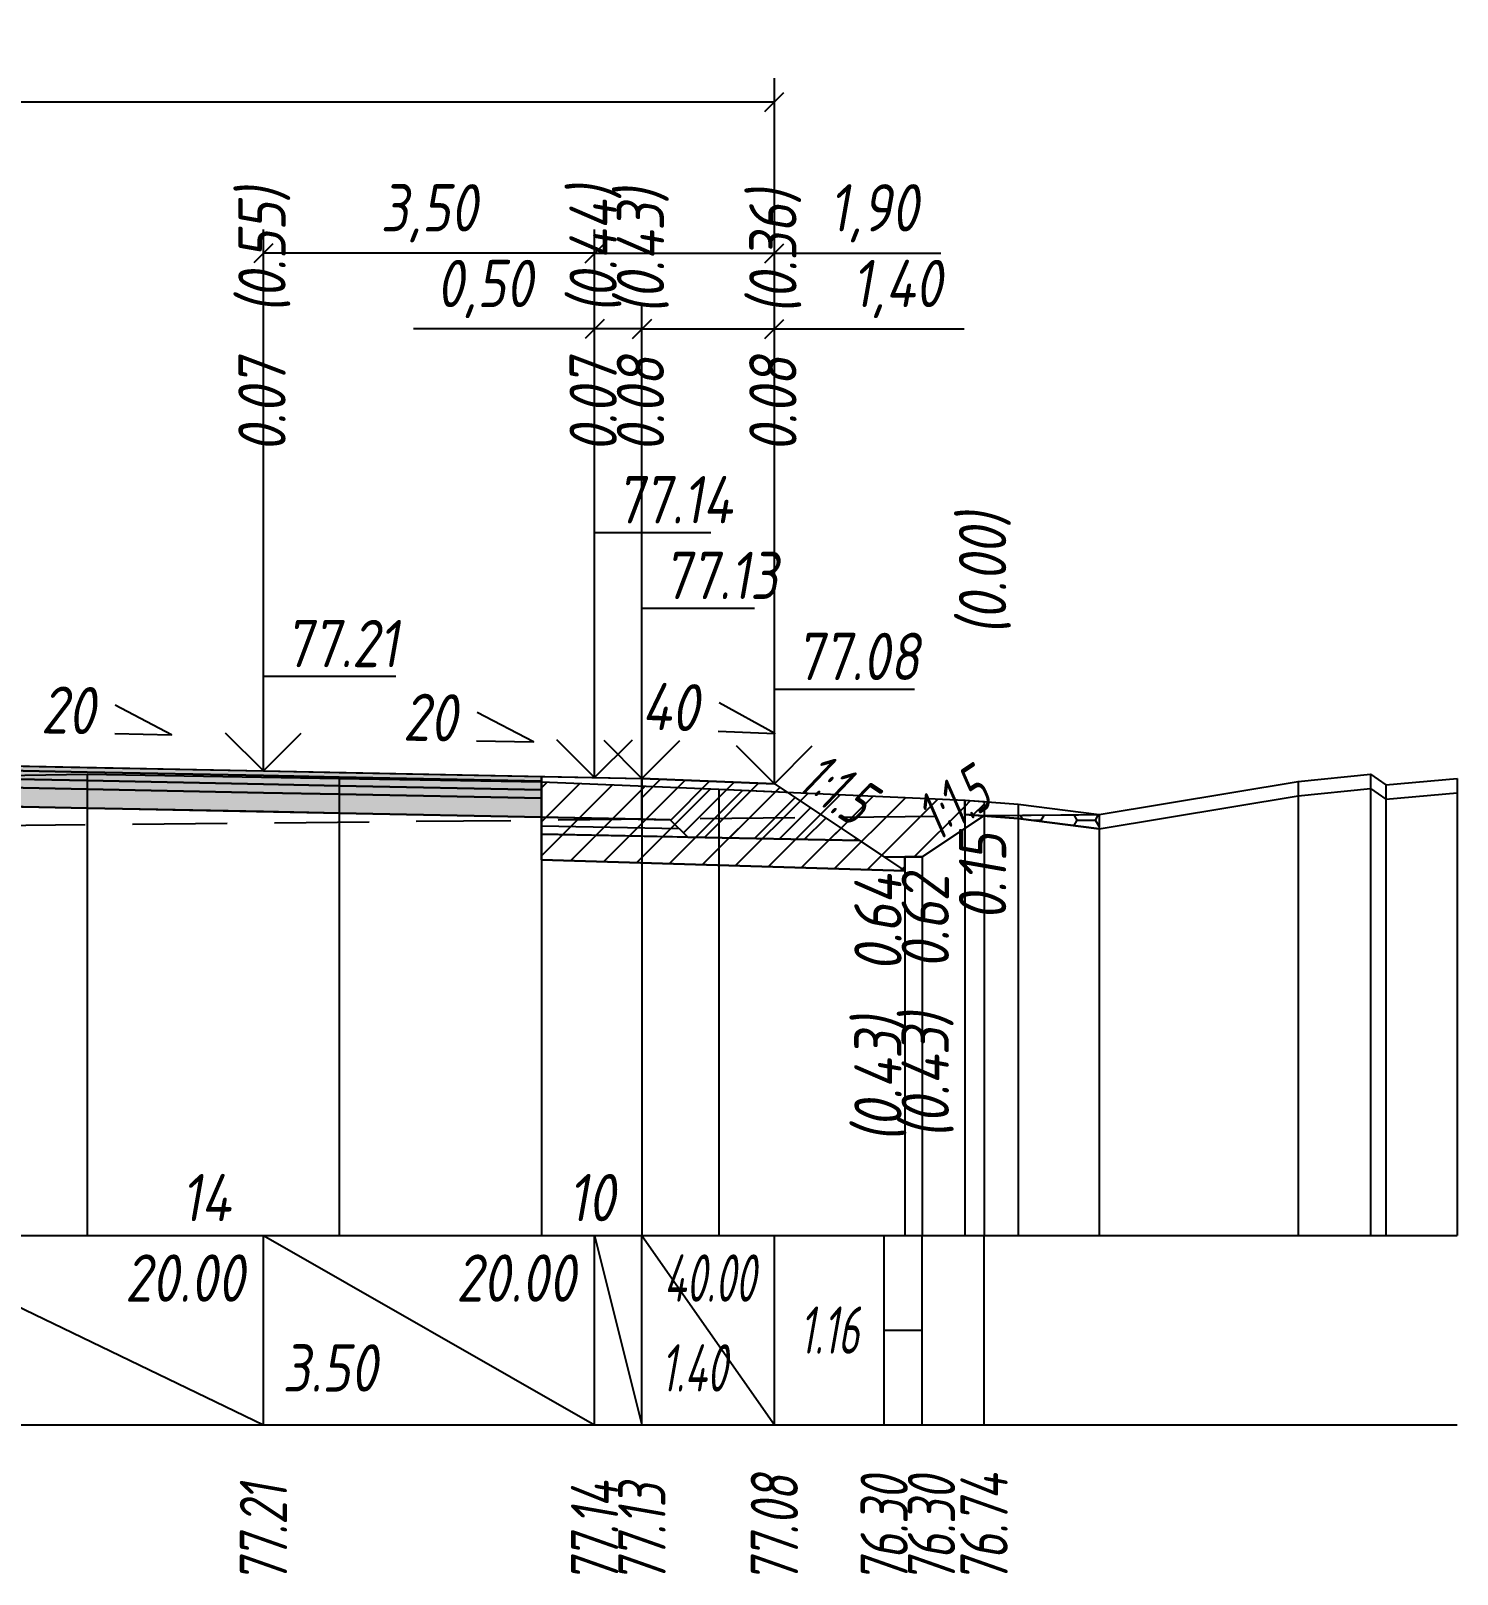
# Model space of a CAD drawing. Extents: x -717 to 1451, y -133302 to 233.
# Drawn here: x 166.2 to 241.5, y -18090.9 to -18009.3 of the extents above; entities that cross this region are included whole.
import ezdxf
from ezdxf.enums import TextEntityAlignment as Align

# ---------------------------------------------------------------- set-up
doc = ezdxf.new("R2010")
doc.units = 0
doc.linetypes.add('штриховая', pattern=[0.75, 0.5, -0.25])
for name, color, linetype in [('Интерполированный поперечник', 2, 'Continuous'), ('Код_514', 1, 'Continuous'), ('Контур_0', 7, 'Continuous'), ('Контур_2521', 7, 'Continuous'), ('Контур_2564', 7, 'Continuous'), ('Контур_2660', 7, 'Continuous'), ('Контур_2665', 7, 'Continuous'), ('Контур_400', 7, 'Continuous'), ('Контур_508', 7, 'Continuous'), ('Контур_512', 7, 'Continuous'), ('Контур_513', 7, 'Continuous'), ('Контур_818', 7, 'Continuous'), ('Красный поперечник', 1, 'Continuous'), ('Объём_2501', 7, 'Continuous'), ('Объём_2564', 7, 'Continuous'), ('Объём_2650', 7, 'Continuous'), ('Объём_2660', 7, 'Continuous'), ('Объём_2661', 7, 'Continuous'), ('Объём_2662', 7, 'Continuous'), ('Объём_2663', 7, 'Continuous'), ('Объём_2664', 7, 'Continuous'), ('Объём_2665', 7, 'Continuous'), ('Объём_2666', 7, 'Continuous'), ('Объём_2667', 7, 'Continuous'), ('Объём_2668', 7, 'Continuous'), ('Объём_2669', 7, 'Continuous'), ('Объём_2675', 7, 'Continuous'), ('Объём_2753', 7, 'Continuous'), ('Откосы', 7, 'Continuous'), ('Отметки покрытия', 7, 'Continuous'), ('Рабочие отметки', 7, 'Continuous'), ('Рабочие отметки доп.', 7, 'Continuous'), ('Слои выравнивания', 7, 'Continuous'), ('Таблица', 7, 'Continuous'), ('Уклоны проезжей части', 7, 'Continuous'), ('Черный поперечник', 3, 'Continuous')]:
    doc.layers.add(name, color=color, linetype=linetype)
for name, color, linetype, true_color in [('Контур_2540', 2, 'Continuous', 0xffff00), ('Контур_2560', 2, 'Continuous', 0xffff00), ('Контур_2561', 7, 'Continuous', 0xff8040), ('Контур_2562', 3, 'Continuous', 0x00ff00), ('Контур_2563', 7, 'Continuous', 0xff8000), ('Контур_2570', 7, 'Continuous', 0x80ff00), ('Контур_2725', 7, 'Continuous', 0x323232), ('Контур_2736', 4, 'Continuous', 0x00ffff), ('Контур_2737', 4, 'Continuous', 0x00ffff), ('Контур_2738', 4, 'Continuous', 0x00ffff), ('Контур_2739', 4, 'Continuous', 0x00ffff), ('Контур_2741', 4, 'Continuous', 0x00ffff), ('Контур_2742', 4, 'Continuous', 0x00ffff), ('Контур_2743', 4, 'Continuous', 0x00ffff), ('Контур_2744', 7, 'Continuous', 0xa4ffff), ('Контур_2745', 7, 'Continuous', 0xa4ffff), ('Контур_2747', 4, 'Continuous', 0x00ffff), ('Контур_2748', 4, 'Continuous', 0x00ffff), ('Контур_2749', 4, 'Continuous', 0x00ffff), ('Контур_2750', 4, 'Continuous', 0x00ffff), ('Контур_2751', 4, 'Continuous', 0x00ffff), ('Контур_2752', 4, 'Continuous', 0x00ffff), ('Контур_2760', 7, 'Continuous', 0x323232), ('Контур_2761', 7, 'Continuous', 0x323232), ('Контур_2762', 7, 'Continuous', 0x323232), ('Контур_2763', 7, 'Continuous', 0x323232), ('Контур_402', 7, 'Continuous', 0xff6464), ('Контур_703', 4, 'Continuous', 0x00ffff), ('Контур_705', 4, 'Continuous', 0x00ffff), ('Контур_707', 4, 'Continuous', 0x00ffff), ('Контур_720', 131, 'Continuous', 0xaaffff), ('Объём_2500', 7, 'Continuous', 0xc0c0c0), ('Объём_2520', 7, 'Continuous', 0x80ffff), ('Объём_2540', 2, 'Continuous', 0xffff00), ('Объём_2560', 2, 'Continuous', 0xffff00), ('Объём_2561', 7, 'Continuous', 0xff8040), ('Объём_2562', 3, 'Continuous', 0x00ff00), ('Объём_2563', 7, 'Continuous', 0xff8000), ('Объём_2570', 7, 'Continuous', 0x80ff00), ('Объём_2600', 7, 'Continuous', 0x808000), ('Объём_2746', 2, 'Continuous', 0xffff00)]:
    doc.layers.add(name, color=color, linetype=linetype, true_color=true_color)
doc.styles.get("Standard").update_dxf_attribs({"font": 'txt', "height": 2.5})
doc.styles.add('М', font='romand.shx', dxfattribs={"width": 0.8, "oblique": 10, "height": 2.5})
doc.dimstyles.new('ISO-25', dxfattribs={"dimtxt": 2.5, "dimasz": 2.5, "dimexe": 1.25, "dimexo": 0.625, "dimtad": 1, "dimtxsty": 'Standard', "dimcen": 2.5, "dimadec": 0, "dimazin": 0, "dimtfac": 1, "dimtmove": 0, "dimatfit": 3, "dimfxl": 1, "dimarcsym": 0})

# ---------------------------------------------------------------- blocks, each defined once
blk = doc.blocks.new('_Oblique')
at = {"color": 0, "linetype": 'ByBlock', "lineweight": -2}
blk.add_line((-0.5, -0.5), (0.5, 0.5), dxfattribs=at)
blk = doc.blocks.new('*D425')
at = {"color": 0, "lineweight": -2, "transparency": 16777216}
for p, q in [((198.45, -18048.289), (198.45, -18023.849)), ((205.45, -18048.569), (205.45, -18023.849)), ((198.45, -18025.099), (205.45, -18025.099)), ((205.45, -18025.099), (215.481, -18025.099))]:
    blk.add_line(p, q, dxfattribs=at)
at = {"layer": 'Defpoints', "color": 0, "transparency": 16777216}
for p in [(205.45, -18025.099), (198.45, -18048.914), (205.45, -18049.194)]:
    blk.add_point(p, dxfattribs=at)
at = {"color": 0, "lineweight": -2, "transparency": 16777216, "rotation": 180}
blk.add_blockref('_Oblique', (198.45, -18025.099), dxfattribs=at)
at = {"color": 0, "lineweight": -2, "transparency": 16777216}
blk.add_blockref('_Oblique', (205.45, -18025.099), dxfattribs=at)
at = {"color": 0, "transparency": 16777216, "insert": (211.94, -18022.986), "char_height": 2.5, "width": 8.75, "attachment_point": 5, "style": 'М'}
blk.add_mtext('1,40', dxfattribs=at)
blk = doc.blocks.new('*D427')
at = {"color": 0, "lineweight": -2, "transparency": 16777216}
for p, q in [((195.95, -18048.239), (195.95, -18023.849)), ((198.45, -18048.289), (198.45, -18023.849)), ((195.95, -18025.099), (186.384, -18025.099)), ((198.45, -18025.099), (195.95, -18025.099))]:
    blk.add_line(p, q, dxfattribs=at)
at = {"layer": 'Defpoints', "color": 0, "transparency": 16777216}
for p in [(198.45, -18025.099), (195.95, -18048.864), (198.45, -18048.914)]:
    blk.add_point(p, dxfattribs=at)
at = {"color": 0, "lineweight": -2, "transparency": 16777216, "rotation": 180}
blk.add_blockref('_Oblique', (195.95, -18025.099), dxfattribs=at)
at = {"color": 0, "lineweight": -2, "transparency": 16777216}
blk.add_blockref('_Oblique', (198.45, -18025.099), dxfattribs=at)
at = {"color": 0, "transparency": 16777216, "insert": (190.146, -18022.986), "char_height": 2.5, "width": 9.16667, "attachment_point": 5, "style": 'М'}
blk.add_mtext('0,50', dxfattribs=at)
blk = doc.blocks.new('*D429')
at = {"color": 0, "lineweight": -2, "transparency": 16777216}
for p, q in [((178.45, -18047.889), (178.45, -18019.849)), ((195.95, -18048.239), (195.95, -18019.849)), ((195.95, -18021.099), (178.45, -18021.099))]:
    blk.add_line(p, q, dxfattribs=at)
at = {"layer": 'Defpoints', "color": 0, "transparency": 16777216}
for p in [(178.45, -18021.099), (178.45, -18048.514), (195.95, -18048.864)]:
    blk.add_point(p, dxfattribs=at)
at = {"color": 0, "lineweight": -2, "transparency": 16777216, "rotation": 180}
blk.add_blockref('_Oblique', (178.45, -18021.099), dxfattribs=at)
at = {"color": 0, "lineweight": -2, "transparency": 16777216}
blk.add_blockref('_Oblique', (195.95, -18021.099), dxfattribs=at)
at = {"color": 0, "transparency": 16777216, "insert": (187.2, -18018.986), "char_height": 2.5, "width": 9.58333, "attachment_point": 5, "style": 'М'}
blk.add_mtext('3,50', dxfattribs=at)
blk = doc.blocks.new('*D430')
at = {"color": 0, "lineweight": -2, "transparency": 16777216}
for p, q in [((195.95, -18048.239), (195.95, -18019.849)), ((205.45, -18048.569), (205.45, -18019.849)), ((195.95, -18021.099), (205.45, -18021.099)), ((205.45, -18021.099), (214.246, -18021.099))]:
    blk.add_line(p, q, dxfattribs=at)
at = {"layer": 'Defpoints', "color": 0, "transparency": 16777216}
for p in [(195.95, -18021.099), (195.95, -18048.864), (205.45, -18049.194)]:
    blk.add_point(p, dxfattribs=at)
at = {"color": 0, "lineweight": -2, "transparency": 16777216, "rotation": 180}
blk.add_blockref('_Oblique', (195.95, -18021.099), dxfattribs=at)
at = {"color": 0, "lineweight": -2, "transparency": 16777216}
blk.add_blockref('_Oblique', (205.45, -18021.099), dxfattribs=at)
at = {"color": 0, "transparency": 16777216, "insert": (210.706, -18018.986), "char_height": 2.5, "width": 8.75, "attachment_point": 5, "style": 'М'}
blk.add_mtext('1,90', dxfattribs=at)
blk = doc.blocks.new('*D432')
at = {"color": 0, "lineweight": -2, "transparency": 16777216}
for p, q in [((109.95, -18048.569), (109.95, -18011.849)), ((205.45, -18048.569), (205.45, -18011.849)), ((109.95, -18013.099), (205.45, -18013.099))]:
    blk.add_line(p, q, dxfattribs=at)
at = {"layer": 'Defpoints', "color": 0, "transparency": 16777216}
for p in [(205.45, -18013.099), (109.95, -18049.194), (205.45, -18049.194)]:
    blk.add_point(p, dxfattribs=at)
at = {"color": 0, "lineweight": -2, "transparency": 16777216, "rotation": 180}
blk.add_blockref('_Oblique', (109.95, -18013.099), dxfattribs=at)
at = {"color": 0, "lineweight": -2, "transparency": 16777216}
blk.add_blockref('_Oblique', (205.45, -18013.099), dxfattribs=at)
at = {"color": 0, "transparency": 16777216, "insert": (157.7, -18010.986), "char_height": 2.5, "width": 10.41667, "attachment_point": 5, "style": 'М'}
blk.add_mtext('19,10', dxfattribs=at)

msp = doc.modelspace()

# ---------------------------------------------------------------- hatches: boundary and pattern name
at = {"layer": 'Объём_2563'}
h = msp.add_hatch(dxfattribs=at)
h.set_pattern_fill('ANSI31', color=256, scale=0.3)
h.paths.add_polyline_path([(200.869, -18051.95), (199.95, -18051.032), (198.45, -18051.002), (198.45, -18048.852), (205.45, -18049.132), (209.95, -18052.132)])
at = {"layer": 'Объём_2570'}
h = msp.add_hatch(dxfattribs=at)
h.set_pattern_fill('ANSI31', color=256, scale=0.2)
h.paths.add_polyline_path([(215.517, -18049.997), (216.528, -18050.074), (216.528, -18050.824), (215.517, -18050.747)])
at = {"layer": 'Объём_2600'}
h = msp.add_hatch(dxfattribs=at)
h.set_pattern_fill('ANSI31', color=6, scale=0.4)
h.paths.add_polyline_path([(213.252, -18053), (212.342, -18053), (212.342, -18053.726), (193.142, -18053.15), (193.142, -18049.031), (202.507, -18049.421), (215.517, -18049.997), (215.517, -18050.747), (216.518, -18050.823)])
h = msp.add_hatch(dxfattribs=at)
h.set_pattern_fill('HONEY', color=5, scale=0.3)
h.paths.add_polyline_path([(216.528, -18050.816), (222.604, -18050.756), (222.604, -18051.506), (218.326, -18050.961), (216.518, -18050.823)])
at = {"layer": 'Слои выравнивания'}
for color, points in [(2, [(157.7, -18048.037), (158.154, -18048.046), (159.826, -18048.08), (169.141, -18048.266), (178.45, -18048.452), (182.451, -18048.532), (193.142, -18048.746), (193.142, -18048.996), (182.451, -18048.782), (178.45, -18048.702), (169.141, -18048.516), (159.826, -18048.33), (158.154, -18048.296), (157.7, -18048.287)]), (3, [(157.7, -18048.287), (158.154, -18048.296), (159.826, -18048.33), (169.141, -18048.516), (178.45, -18048.702), (182.451, -18048.782), (193.142, -18048.996), (193.142, -18049.446), (182.451, -18049.232), (178.45, -18049.152), (169.141, -18048.966), (159.826, -18048.78), (158.154, -18048.746), (157.7, -18048.737)]), (4, [(157.7, -18048.737), (158.154, -18048.746), (159.826, -18048.78), (169.141, -18048.966), (178.45, -18049.152), (182.451, -18049.232), (193.142, -18049.446), (193.142, -18049.896), (182.451, -18049.682), (178.45, -18049.602), (169.141, -18049.416), (159.826, -18049.23), (158.154, -18049.196), (157.7, -18049.187)]), (5, [(157.7, -18049.187), (158.154, -18049.196), (159.826, -18049.23), (169.141, -18049.416), (178.45, -18049.602), (182.451, -18049.682), (193.142, -18049.896), (193.142, -18050.896), (182.451, -18050.682), (178.45, -18050.602), (169.141, -18050.416), (159.826, -18050.23), (158.154, -18050.196), (157.7, -18050.187)])]:
    msp.add_hatch(color=color, dxfattribs=at).paths.add_polyline_path(points)

# ---------------------------------------------------------------- linework, layer by layer
at = {"layer": 'Интерполированный поперечник', "linetype": 'штриховая', "ltscale": 10, "flags": 128}
msp.add_lwpolyline([(111.533, -18051.855), (222.604, -18050.756)], dxfattribs=at)
at = {"layer": 'Код_514'}
for p, q in [((157.7, -18073), (178.45, -18083)), ((178.45, -18083), (178.45, -18073)), ((178.45, -18073), (195.95, -18083)), ((195.95, -18083), (195.95, -18073)), ((195.95, -18073), (198.45, -18083)), ((198.45, -18083), (198.45, -18073)), ((198.45, -18073), (205.45, -18083)), ((205.45, -18083), (205.45, -18073)), ((211.252, -18083), (211.252, -18073)), ((213.252, -18083), (213.252, -18073)), ((216.528, -18083), (216.528, -18073)), ((211.252, -18078), (213.252, -18078))]:
    msp.add_line(p, q, dxfattribs=at)
at = {"layer": 'Контур_0', "flags": 128}
for points in [[(193.142, -18048.746), (198.45, -18048.852), (198.45, -18051.002), (193.142, -18050.896), (193.142, -18048.746), (193.142, -18048.746)], [(205.45, -18049.132), (208.102, -18050.899), (208.102, -18050.899), (208.102, -18050.899), (208.102, -18050.899), (208.102, -18050.899), (208.102, -18050.899), (208.102, -18050.899), (208.102, -18050.899), (208.102, -18050.899), (208.102, -18050.899), (208.102, -18050.899), (208.102, -18050.899), (208.102, -18050.899), (208.102, -18050.899), (211.252, -18053)], [(205.45, -18049.132), (208.102, -18050.899), (208.102, -18050.899), (208.102, -18050.899), (208.102, -18050.899), (208.102, -18050.899), (208.102, -18050.899), (208.102, -18050.899), (208.102, -18050.899), (208.102, -18050.899), (208.102, -18050.899), (208.102, -18050.899), (208.102, -18050.899), (208.102, -18050.899), (208.102, -18050.899), (211.252, -18053), (213.252, -18053), (216.528, -18050.816), (216.528, -18050.816), (216.528, -18050.816), (216.528, -18050.816), (216.528, -18050.816), (216.528, -18050.816), (216.528, -18050.816), (216.528, -18050.816), (216.528, -18050.816), (216.528, -18050.816), (216.528, -18050.816), (216.528, -18050.816), (216.528, -18050.816)], [(198.45, -18051.902), (193.142, -18051.796), (193.142, -18050.896), (199.95, -18051.032), (200.869, -18051.95), (198.45, -18051.902), (198.45, -18051.902)], [(198.45, -18051.002), (199.95, -18051.032), (200.869, -18051.95), (209.95, -18052.132)]]:
    msp.add_lwpolyline(points, dxfattribs=at)
at = {"layer": 'Контур_2521', "color": 250, "flags": 128}
msp.add_lwpolyline([(193.142, -18051.346), (200.41, -18051.491)], dxfattribs=at)
at = {"layer": 'Контур_2540', "flags": 128}
msp.add_lwpolyline([(195.95, -18051.852), (209.95, -18052.132), (212.342, -18053.726), (193.142, -18053.15), (193.142, -18051.796), (195.95, -18051.852), (195.95, -18051.852)], dxfattribs=at)
at = {"layer": 'Контур_2560', "flags": 128}
msp.add_lwpolyline([(198.45, -18048.852), (205.45, -18049.132), (205.45, -18049.132), (205.45, -18049.132)], dxfattribs=at)
at = {"layer": 'Контур_2561', "flags": 128}
msp.add_lwpolyline([(198.45, -18048.852), (198.45, -18048.852), (205.45, -18049.132), (205.45, -18049.132), (198.45, -18048.852)], dxfattribs=at)
at = {"layer": 'Контур_2562', "flags": 128}
msp.add_lwpolyline([(205.45, -18049.132), (205.45, -18049.132), (205.45, -18049.132), (205.45, -18049.132), (205.45, -18049.132)], dxfattribs=at)
at = {"layer": 'Контур_2563', "flags": 128}
msp.add_lwpolyline([(200.869, -18051.95), (199.95, -18051.032), (198.45, -18051.002), (198.45, -18048.852), (205.45, -18049.132), (209.95, -18052.132), (200.869, -18051.95), (200.869, -18051.95)], dxfattribs=at)
at = {"layer": 'Контур_2564', "flags": 128}
msp.add_lwpolyline([(198.45, -18048.852), (205.45, -18049.132)], dxfattribs=at)
at = {"layer": 'Контур_2570', "flags": 128}
msp.add_lwpolyline([(158.154, -18048.808), (169.141, -18048.621), (182.451, -18048.847), (193.142, -18049.031), (202.507, -18049.421), (215.517, -18049.997), (215.517, -18050.747), (218.326, -18050.961), (222.604, -18051.506), (222.604, -18051.506), (233.125, -18049.762), (236.958, -18049.382), (237.763, -18049.937), (241.528, -18049.604)], dxfattribs=at)
at = {"layer": 'Контур_2660', "flags": 128}
msp.add_lwpolyline([(193.142, -18053.15), (212.342, -18053.726)], dxfattribs=at)
at = {"layer": 'Контур_2665', "flags": 128}
msp.add_lwpolyline([(205.45, -18049.132), (205.45, -18049.132)], dxfattribs=at)
at = {"layer": 'Контур_2725', "flags": 128}
msp.add_lwpolyline([(144.749, -18050.446), (157.7, -18050.187), (158.154, -18050.196), (159.826, -18050.23), (169.141, -18050.416), (178.45, -18050.602), (182.451, -18050.682), (193.142, -18050.896)], dxfattribs=at)
at = {"layer": 'Контур_2736', "flags": 128}
for points in [[(205.45, -18049.132), (208.102, -18050.899)], [(208.102, -18050.899), (211.252, -18053)]]:
    msp.add_lwpolyline(points, dxfattribs=at)
at = {"layer": 'Контур_2737', "flags": 128}
msp.add_lwpolyline([(208.102, -18050.899), (208.102, -18050.899)], dxfattribs=at)
at = {"layer": 'Контур_2738', "flags": 128}
msp.add_lwpolyline([(208.102, -18050.899), (208.102, -18050.899)], dxfattribs=at)
at = {"layer": 'Контур_2739', "flags": 128}
msp.add_lwpolyline([(208.102, -18050.899), (208.102, -18050.899)], dxfattribs=at)
at = {"layer": 'Контур_2741', "flags": 128}
msp.add_lwpolyline([(216.528, -18050.816), (216.528, -18050.816)], dxfattribs=at)
at = {"layer": 'Контур_2742', "flags": 128}
msp.add_lwpolyline([(216.528, -18050.816), (216.528, -18050.816)], dxfattribs=at)
at = {"layer": 'Контур_2743', "flags": 128}
msp.add_lwpolyline([(216.528, -18050.816), (216.528, -18050.816)], dxfattribs=at)
at = {"layer": 'Контур_2744', "flags": 128}
msp.add_lwpolyline([(216.528, -18050.816), (216.528, -18050.816)], dxfattribs=at)
msp.add_lwpolyline([(216.528, -18050.816), (216.528, -18050.816)], dxfattribs=at)
msp.add_lwpolyline([(216.528, -18050.816), (216.528, -18050.816)], dxfattribs=at)
msp.add_lwpolyline([(216.528, -18050.816), (216.528, -18050.816)], dxfattribs=at)
msp.add_lwpolyline([(216.528, -18050.816), (216.528, -18050.816)], dxfattribs=at)
msp.add_lwpolyline([(216.528, -18050.816), (216.528, -18050.816)], dxfattribs=at)
at = {"layer": 'Контур_2745', "flags": 128}
msp.add_lwpolyline([(208.102, -18050.899), (208.102, -18050.899)], dxfattribs=at)
msp.add_lwpolyline([(208.102, -18050.899), (208.102, -18050.899)], dxfattribs=at)
msp.add_lwpolyline([(208.102, -18050.899), (208.102, -18050.899)], dxfattribs=at)
msp.add_lwpolyline([(208.102, -18050.899), (208.102, -18050.899)], dxfattribs=at)
msp.add_lwpolyline([(208.102, -18050.899), (208.102, -18050.899)], dxfattribs=at)
msp.add_lwpolyline([(208.102, -18050.899), (208.102, -18050.899)], dxfattribs=at)
at = {"layer": 'Контур_2747', "flags": 128}
msp.add_lwpolyline([(208.102, -18050.899), (208.102, -18050.899)], dxfattribs=at)
at = {"layer": 'Контур_2748', "flags": 128}
msp.add_lwpolyline([(208.102, -18050.899), (208.102, -18050.899)], dxfattribs=at)
at = {"layer": 'Контур_2749', "flags": 128}
msp.add_lwpolyline([(208.102, -18050.899), (208.102, -18050.899)], dxfattribs=at)
at = {"layer": 'Контур_2750', "flags": 128}
msp.add_lwpolyline([(216.528, -18050.816), (216.528, -18050.816)], dxfattribs=at)
at = {"layer": 'Контур_2751', "flags": 128}
msp.add_lwpolyline([(216.528, -18050.816), (216.528, -18050.816)], dxfattribs=at)
at = {"layer": 'Контур_2752', "flags": 128}
msp.add_lwpolyline([(216.528, -18050.816), (216.528, -18050.816)], dxfattribs=at)
at = {"layer": 'Контур_2760', "flags": 128}
msp.add_lwpolyline([(144.749, -18048.296), (157.7, -18048.037), (158.154, -18048.046), (159.826, -18048.08), (169.141, -18048.266), (178.45, -18048.452), (182.451, -18048.532), (193.142, -18048.746)], dxfattribs=at)
at = {"layer": 'Контур_2761', "flags": 128}
msp.add_lwpolyline([(144.749, -18048.546), (157.7, -18048.287), (158.154, -18048.296), (159.826, -18048.33), (169.141, -18048.516), (178.45, -18048.702), (182.451, -18048.782), (193.142, -18048.996)], dxfattribs=at)
at = {"layer": 'Контур_2762', "flags": 128}
msp.add_lwpolyline([(144.749, -18048.996), (157.7, -18048.737), (158.154, -18048.746), (159.826, -18048.78), (169.141, -18048.966), (178.45, -18049.152), (182.451, -18049.232), (193.142, -18049.446)], dxfattribs=at)
at = {"layer": 'Контур_2763', "flags": 128}
msp.add_lwpolyline([(144.749, -18049.446), (157.7, -18049.187), (158.154, -18049.196), (159.826, -18049.23), (169.141, -18049.416), (178.45, -18049.602), (182.451, -18049.682), (193.142, -18049.896)], dxfattribs=at)
at = {"layer": 'Контур_400', "flags": 128}
msp.add_lwpolyline([(157.7, -18048.037), (178.45, -18048.452), (195.95, -18048.802), (195.95, -18048.802), (195.95, -18048.802), (195.95, -18048.802), (195.95, -18048.802), (195.95, -18048.802), (198.45, -18048.852)], dxfattribs=at)
at = {"layer": 'Контур_402', "flags": 128}
msp.add_lwpolyline([(105, -18053.668), (144.749, -18052.476), (144.749, -18050.446), (157.7, -18050.187), (193.142, -18050.896), (193.142, -18053.15), (212.342, -18053.726)], dxfattribs=at)
at = {"layer": 'Контур_508', "flags": 128}
msp.add_lwpolyline([(105, -18053.668), (144.749, -18052.476), (144.749, -18050.446), (157.7, -18050.187), (193.142, -18050.896), (193.142, -18053.15), (212.342, -18053.726), (212.342, -18053), (213.252, -18053), (216.528, -18050.816)], dxfattribs=at)
at = {"layer": 'Контур_512', "flags": 128}
msp.add_lwpolyline([(193.142, -18053.15), (212.342, -18053.726), (212.342, -18053), (213.252, -18053), (216.528, -18050.816)], dxfattribs=at)
at = {"layer": 'Контур_513', "flags": 128}
msp.add_lwpolyline([(105, -18053.668), (144.749, -18052.476), (144.749, -18050.446), (157.7, -18050.187), (193.142, -18050.896), (193.142, -18053.15), (212.342, -18053.726), (212.342, -18053), (213.252, -18053), (216.528, -18050.816)], dxfattribs=at)
at = {"layer": 'Контур_703', "flags": 128}
msp.add_lwpolyline([(205.45, -18049.132), (208.102, -18050.899)], dxfattribs=at)
at = {"layer": 'Контур_705', "flags": 128}
msp.add_lwpolyline([(208.102, -18050.899), (208.102, -18050.899)], dxfattribs=at)
at = {"layer": 'Контур_707', "flags": 128}
msp.add_lwpolyline([(213.252, -18053), (216.528, -18050.816)], dxfattribs=at)
at = {"layer": 'Контур_720', "flags": 128}
msp.add_lwpolyline([(211.252, -18053), (213.252, -18053)], dxfattribs=at)
at = {"layer": 'Контур_818', "flags": 128}
msp.add_lwpolyline([(105, -18053.182), (111.533, -18052.605), (111.533, -18052.605), (115.286, -18051.864), (120.949, -18050.886), (120.949, -18050.136), (132.389, -18049.577), (144.749, -18049.059), (157.7, -18048.816), (158.154, -18048.808), (169.141, -18048.621), (182.451, -18048.847), (193.142, -18049.031), (202.507, -18049.421), (215.517, -18049.997), (215.517, -18050.747), (216.528, -18050.824)], dxfattribs=at)
at = {"layer": 'Красный поперечник'}
for p, q in [((157.7, -18048.037), (178.45, -18048.452)), ((178.45, -18048.452), (195.95, -18048.802)), ((195.95, -18048.802), (198.45, -18048.852)), ((198.45, -18048.852), (205.45, -18049.132)), ((205.45, -18049.132), (211.252, -18053)), ((213.252, -18053), (216.528, -18050.816)), ((216.528, -18050.816), (216.528, -18073)), ((193.142, -18053.15), (193.142, -18073)), ((211.252, -18053), (213.252, -18053)), ((212.342, -18053), (212.342, -18073)), ((213.252, -18053), (213.252, -18073)), ((212.342, -18053.726), (212.342, -18073))]:
    msp.add_line(p, q, dxfattribs=at)
at = {"layer": 'Объём_2500', "flags": 128}
msp.add_lwpolyline([(193.142, -18048.746), (198.45, -18048.852), (198.45, -18051.002), (193.142, -18050.896), (193.142, -18048.746), (193.142, -18048.746)], dxfattribs=at)
at = {"layer": 'Объём_2501', "flags": 128}
msp.add_lwpolyline([(157.7, -18048.037), (178.45, -18048.452), (195.95, -18048.802), (195.95, -18048.802), (195.95, -18048.802), (195.95, -18048.802), (195.95, -18048.802), (195.95, -18048.802), (198.45, -18048.852)], dxfattribs=at)
at = {"layer": 'Объём_2520', "color": 250, "flags": 128}
msp.add_lwpolyline([(198.45, -18051.902), (193.142, -18051.796), (193.142, -18050.896), (199.95, -18051.032), (200.869, -18051.95), (198.45, -18051.902), (198.45, -18051.902)], dxfattribs=at)
at = {"layer": 'Объём_2540', "flags": 128}
msp.add_lwpolyline([(195.95, -18051.852), (209.95, -18052.132), (212.342, -18053.726), (193.142, -18053.15), (193.142, -18051.796), (195.95, -18051.852), (195.95, -18051.852)], dxfattribs=at)
at = {"layer": 'Объём_2560', "flags": 128}
msp.add_lwpolyline([(198.45, -18048.852), (205.45, -18049.132), (205.45, -18049.132), (205.45, -18049.132)], dxfattribs=at)
at = {"layer": 'Объём_2561', "flags": 128}
msp.add_lwpolyline([(198.45, -18048.852), (198.45, -18048.852), (205.45, -18049.132), (205.45, -18049.132), (198.45, -18048.852)], dxfattribs=at)
at = {"layer": 'Объём_2562', "flags": 128}
msp.add_lwpolyline([(205.45, -18049.132), (205.45, -18049.132), (205.45, -18049.132), (205.45, -18049.132), (205.45, -18049.132)], dxfattribs=at)
at = {"layer": 'Объём_2563', "color": 250, "flags": 128}
msp.add_lwpolyline([(200.869, -18051.95), (199.95, -18051.032), (198.45, -18051.002), (198.45, -18048.852), (205.45, -18049.132), (209.95, -18052.132), (200.869, -18051.95), (200.869, -18051.95)], dxfattribs=at)
at = {"layer": 'Объём_2564', "flags": 128}
msp.add_lwpolyline([(198.45, -18048.852), (205.45, -18049.132)], dxfattribs=at)
at = {"layer": 'Объём_2570', "flags": 128}
msp.add_lwpolyline([(215.517, -18049.997), (216.528, -18050.074), (216.528, -18050.824), (215.517, -18050.747), (215.517, -18049.997), (215.517, -18049.997)], dxfattribs=at)
at = {"layer": 'Объём_2600', "color": 5, "flags": 128}
msp.add_lwpolyline([(216.528, -18050.816), (222.604, -18050.756), (222.604, -18051.506), (218.326, -18050.961), (216.518, -18050.823), (216.528, -18050.816), (216.528, -18050.816)], dxfattribs=at)
at = {"layer": 'Объём_2650', "color": 6, "flags": 128}
msp.add_lwpolyline([(213.252, -18053), (212.342, -18053), (212.342, -18053.726), (193.142, -18053.15), (193.142, -18049.031), (202.507, -18049.421), (215.517, -18049.997), (215.517, -18050.747), (216.518, -18050.823), (213.252, -18053), (213.252, -18053)], dxfattribs=at)
at = {"layer": 'Объём_2660', "flags": 128}
msp.add_lwpolyline([(193.142, -18053.15), (212.342, -18053.726)], dxfattribs=at)
at = {"layer": 'Объём_2661', "flags": 128}
msp.add_lwpolyline([(205.45, -18049.132), (208.102, -18050.899), (211.252, -18053)], dxfattribs=at)
at = {"layer": 'Объём_2662', "flags": 128}
msp.add_lwpolyline([(213.252, -18053), (216.528, -18050.816)], dxfattribs=at)
at = {"layer": 'Объём_2663', "flags": 128}
msp.add_lwpolyline([(211.252, -18053), (213.252, -18053)], dxfattribs=at)
at = {"layer": 'Объём_2664', "flags": 128}
msp.add_lwpolyline([(211.252, -18053), (213.252, -18053)], dxfattribs=at)
at = {"layer": 'Объём_2665', "flags": 128}
msp.add_lwpolyline([(205.45, -18049.132), (205.45, -18049.132)], dxfattribs=at)
at = {"layer": 'Объём_2666', "flags": 128}
for points in [[(205.45, -18049.132), (208.102, -18050.899)], [(208.102, -18050.899), (211.252, -18053)]]:
    msp.add_lwpolyline(points, dxfattribs=at)
at = {"layer": 'Объём_2667', "flags": 128}
for points in [[(208.102, -18050.899), (208.102, -18050.899)], [(216.528, -18050.816), (216.528, -18050.816)]]:
    msp.add_lwpolyline(points, dxfattribs=at)
at = {"layer": 'Объём_2668', "flags": 128}
for points in [[(208.102, -18050.899), (208.102, -18050.899)], [(216.528, -18050.816), (216.528, -18050.816)]]:
    msp.add_lwpolyline(points, dxfattribs=at)
at = {"layer": 'Объём_2669', "flags": 128}
for points in [[(208.102, -18050.899), (208.102, -18050.899)], [(216.528, -18050.816), (216.528, -18050.816)]]:
    msp.add_lwpolyline(points, dxfattribs=at)
at = {"layer": 'Объём_2675', "flags": 128}
for points in [[(208.102, -18050.899), (208.102, -18050.899)], [(208.102, -18050.899), (208.102, -18050.899)], [(208.102, -18050.899), (208.102, -18050.899)], [(208.102, -18050.899), (208.102, -18050.899)], [(208.102, -18050.899), (208.102, -18050.899)], [(208.102, -18050.899), (208.102, -18050.899)], [(216.528, -18050.816), (216.528, -18050.816)], [(216.528, -18050.816), (216.528, -18050.816)], [(216.528, -18050.816), (216.528, -18050.816)], [(216.528, -18050.816), (216.528, -18050.816)], [(216.528, -18050.816), (216.528, -18050.816)], [(216.528, -18050.816), (216.528, -18050.816)]]:
    msp.add_lwpolyline(points, dxfattribs=at)
at = {"layer": 'Объём_2746', "flags": 128}
msp.add_lwpolyline([(212.342, -18053.726), (193.142, -18053.15), (193.142, -18049.031), (202.507, -18049.421), (206.124, -18049.581), (211.252, -18053), (212.342, -18053), (212.342, -18053.726), (212.342, -18053.726)], dxfattribs=at)
at = {"layer": 'Объём_2753', "flags": 128}
msp.add_lwpolyline([(193.142, -18048.746), (193.142, -18048.746)], dxfattribs=at)
at = {"layer": 'Откосы', "color": 1, "flags": 128}
for points in [[(170.589, -18046.478), (173.588, -18046.538), (170.619, -18044.978)], [(189.714, -18046.86), (192.713, -18046.92), (189.744, -18045.361)], [(202.473, -18046.349), (205.47, -18046.469), (202.533, -18044.85)]]:
    msp.add_lwpolyline(points, dxfattribs=at)
at = {"layer": 'Отметки покрытия', "color": 1}
for p, q in [((195.95, -18048.802), (195.95, -18035.852)), ((195.95, -18035.852), (202.1, -18035.852)), ((198.45, -18048.852), (198.45, -18039.852)), ((198.45, -18039.852), (204.4, -18039.852)), ((178.45, -18048.452), (178.45, -18043.452)), ((178.45, -18043.452), (185.45, -18043.452)), ((205.45, -18049.132), (205.45, -18044.132)), ((205.45, -18044.132), (212.85, -18044.132)), ((178.45, -18048.452), (176.45, -18046.452)), ((178.45, -18048.452), (180.45, -18046.452)), ((195.95, -18048.802), (193.95, -18046.802)), ((195.95, -18048.802), (197.95, -18046.802)), ((198.45, -18048.852), (196.45, -18046.852)), ((198.45, -18048.852), (200.45, -18046.852)), ((205.45, -18049.132), (203.45, -18047.132)), ((205.45, -18049.132), (207.45, -18047.132))]:
    msp.add_line(p, q, dxfattribs=at)
at = {"layer": 'Слои выравнивания'}
for p, q in [((193.142, -18048.746), (193.142, -18073)), ((198.45, -18048.852), (198.45, -18073))]:
    msp.add_line(p, q, dxfattribs=at)
at = {"layer": 'Слои выравнивания', "color": 2, "flags": 128}
msp.add_lwpolyline([(157.7, -18048.037), (158.154, -18048.046), (159.826, -18048.08), (169.141, -18048.266), (178.45, -18048.452), (182.451, -18048.532), (193.142, -18048.746), (193.142, -18048.996), (182.451, -18048.782), (178.45, -18048.702), (169.141, -18048.516), (159.826, -18048.33), (158.154, -18048.296), (157.7, -18048.287)], close=True, dxfattribs=at)
at = {"layer": 'Слои выравнивания', "color": 3, "flags": 128}
msp.add_lwpolyline([(157.7, -18048.287), (158.154, -18048.296), (159.826, -18048.33), (169.141, -18048.516), (178.45, -18048.702), (182.451, -18048.782), (193.142, -18048.996), (193.142, -18049.446), (182.451, -18049.232), (178.45, -18049.152), (169.141, -18048.966), (159.826, -18048.78), (158.154, -18048.746), (157.7, -18048.737)], close=True, dxfattribs=at)
at = {"layer": 'Слои выравнивания', "color": 4, "flags": 128}
msp.add_lwpolyline([(157.7, -18048.737), (158.154, -18048.746), (159.826, -18048.78), (169.141, -18048.966), (178.45, -18049.152), (182.451, -18049.232), (193.142, -18049.446), (193.142, -18049.896), (182.451, -18049.682), (178.45, -18049.602), (169.141, -18049.416), (159.826, -18049.23), (158.154, -18049.196), (157.7, -18049.187)], close=True, dxfattribs=at)
at = {"layer": 'Слои выравнивания', "color": 5, "flags": 128}
msp.add_lwpolyline([(157.7, -18049.187), (158.154, -18049.196), (159.826, -18049.23), (169.141, -18049.416), (178.45, -18049.602), (182.451, -18049.682), (193.142, -18049.896), (193.142, -18050.896), (182.451, -18050.682), (178.45, -18050.602), (169.141, -18050.416), (159.826, -18050.23), (158.154, -18050.196), (157.7, -18050.187)], close=True, dxfattribs=at)
at = {"layer": 'Таблица'}
for p, q in [((80, -18073), (241.528, -18073)), ((80, -18083), (241.528, -18083))]:
    msp.add_line(p, q, dxfattribs=at)
at = {"layer": 'Черный поперечник', "color": 7}
for p, q in [((169.141, -18048.621), (169.141, -18073)), ((236.958, -18048.632), (236.958, -18073)), ((182.451, -18048.847), (182.451, -18073)), ((193.142, -18049.031), (193.142, -18073)), ((202.507, -18049.421), (202.507, -18073)), ((233.125, -18049.012), (233.125, -18073)), ((237.763, -18049.187), (237.763, -18073)), ((241.528, -18048.854), (241.528, -18073)), ((215.517, -18049.997), (215.517, -18073)), ((218.326, -18050.211), (218.326, -18073)), ((222.604, -18050.756), (222.604, -18073))]:
    msp.add_line(p, q, dxfattribs=at)
at = {"layer": 'Черный поперечник', "flags": 128}
msp.add_lwpolyline([(80, -18051.842), (88.493, -18051.781), (103.211, -18052.59), (111.533, -18051.855), (115.286, -18051.114), (120.949, -18050.136), (132.389, -18049.577), (144.749, -18049.059), (157.7, -18048.816), (158.154, -18048.808), (169.141, -18048.621), (182.451, -18048.847), (193.142, -18049.031), (202.507, -18049.421), (215.517, -18049.997), (218.326, -18050.211), (222.604, -18050.756), (233.125, -18049.012), (236.958, -18048.632), (237.763, -18049.187), (241.528, -18048.854)], dxfattribs=at)

# ---------------------------------------------------------------- texts
at = {"layer": 'Код_514', "style": 'М', "oblique": 10}
for s, width, p in [('20.00', 0.8, (177.45, -18074)), ('20.00', 0.8, (194.95, -18074)), ('40.00', 0.6, (204.45, -18074))]:
    msp.add_text(s, height=2.5, dxfattribs=dict(at, width=width)).set_placement(p, align=Align.TOP_RIGHT)
at = {"layer": 'Код_514', "style": 'М', "oblique": 10, "width": 0.6}
msp.add_text('1.16', height=2.5, dxfattribs=at).set_placement((208.351, -18078), align=Align.MIDDLE_CENTER)
at = {"layer": 'Код_514', "style": 'М', "oblique": 10}
for s, width, p in [('3.50', 0.8, (179.45, -18082)), ('1.40', 0.6, (199.45, -18082))]:
    msp.add_text(s, height=2.5, dxfattribs=dict(at, width=width)).set_placement(p, align=Align.BOTTOM_LEFT)
at = {"layer": 'Код_514', "style": 'М', "oblique": 10, "width": 0.7}
for s, p in [('77.21', (178.45, -18091.382)), ('77.14', (195.95, -18091.382)), ('77.13', (198.45, -18091.382)), ('77.08', (205.45, -18091.382)), ('76.30', (211.252, -18091.382)), ('76.30', (213.752, -18091.382)), ('76.74', (216.528, -18091.382))]:
    msp.add_text(s, height=2.5, rotation=90, dxfattribs=at).set_placement(p, align=Align.MIDDLE_LEFT)
at = {"layer": 'Отметки покрытия', "color": 1, "style": 'М', "oblique": 10, "width": 0.8}
for s, p in [('77.14', (197.091, -18036.121)), ('77.13', (199.591, -18040.121)), ('77.21', (179.591, -18043.721)), ('77.08', (206.591, -18044.401))]:
    msp.add_text(s, height=2.5, dxfattribs=at).set_placement(p, align=Align.BOTTOM_LEFT)
at = {"layer": 'Рабочие отметки', "color": 1, "style": 'М', "oblique": 10, "width": 0.8}
for s, p in [('0.07', (178.372, -18031.602)), ('0.07', (195.872, -18031.602)), ('0.08', (198.372, -18031.602)), ('0.08', (205.372, -18031.602))]:
    msp.add_text(s, height=2.5, rotation=90, dxfattribs=at).set_placement(p, align=Align.MIDDLE_LEFT)
for s, p in [('0.15', (216.45, -18051.747)), ('0.64', (210.924, -18053.931)), ('0.62', (213.424, -18053.931))]:
    msp.add_text(s, height=2.5, rotation=90, dxfattribs=at).set_placement(p, align=Align.MIDDLE_RIGHT)
at = {"layer": 'Рабочие отметки доп.', "color": 1, "style": 'М', "oblique": 10, "width": 0.8}
for s, p in [('(0.55)', (178.372, -18024.252)), ('(0.44)', (195.872, -18024.252)), ('(0.43)', (198.372, -18024.302)), ('(0.36)', (205.372, -18024.302)), ('(0.00)', (216.45, -18041.247))]:
    msp.add_text(s, height=2.5, rotation=90, dxfattribs=at).set_placement(p, align=Align.MIDDLE_LEFT)
for p in [(210.924, -18061.431), (213.424, -18061.231)]:
    msp.add_text('(0.43)', height=2.5, rotation=90, dxfattribs=at).set_placement(p, align=Align.MIDDLE_RIGHT)
at = {"layer": 'Слои выравнивания', "style": 'М', "oblique": 10, "width": 0.8}
for s, p in [('14', (175.421, -18073)), ('10', (195.796, -18073))]:
    msp.add_text(s, height=2.5, dxfattribs=at).set_placement(p, align=Align.BOTTOM_CENTER)
at = {"layer": 'Уклоны проезжей части', "color": 1, "style": 'М', "oblique": 10}
for s, rotation, width, p in [('40', 357.70938, 0.8, (199.881, -18047.065)), ('20', 358.85423, 0.8, (168.095, -18047.245)), ('20', 358.85423, 0.8, (187.22, -18047.627)), ('1:1.5', 326.30994, 0.6, (207.665, -18051.043)), ('1:1.5', 33.69007, 0.6, (216.008, -18051.831))]:
    msp.add_text(s, height=2.5, rotation=rotation, dxfattribs=dict(at, width=width)).set_placement(p, align=Align.BOTTOM_CENTER)

# ---------------------------------------------------------------- dimensions: what is measured, and where the dimension line sits
at = {"color": 5}
dim = msp.add_linear_dim(base=(205.45, -18013.099), p1=(109.95, -18049.194), p2=(205.45, -18049.194), angle=180, dimstyle='ISO-25', override={"dimasz": 1, "dimlfac": 0.2, "dimzin": 0, "dimtxsty": 'М', "dimblk1": 'Oblique', "dimblk2": 'Oblique', "dimsah": 1}, dxfattribs=at)
dim.commit()
dim.dimension.update_dxf_attribs({"geometry": '*D432', "text_midpoint": (157.7, -18010.986)})
dim = msp.add_linear_dim(base=(178.45, -18021.099), p1=(195.95, -18048.864), p2=(178.45, -18048.514), dimstyle='ISO-25', override={"dimasz": 1, "dimlfac": 0.2, "dimzin": 0, "dimtxsty": 'М', "dimblk1": 'Oblique', "dimblk2": 'Oblique', "dimsah": 1}, dxfattribs=at)
dim.commit()
dim.dimension.update_dxf_attribs({"geometry": '*D429', "text_midpoint": (187.2, -18018.986)})
dim = msp.add_linear_dim(base=(195.95, -18021.099), p1=(205.45, -18049.194), p2=(195.95, -18048.864), dimstyle='ISO-25', override={"dimasz": 1, "dimlfac": 0.2, "dimzin": 0, "dimtxsty": 'М', "dimblk1": 'Oblique', "dimblk2": 'Oblique', "dimsah": 1}, dxfattribs=at)
dim.commit()
dim.dimension.update_dxf_attribs({"geometry": '*D430', "text_midpoint": (210.706, -18021.099), "dimtype": 160})
for base, p1, p2, picture, middle in [((198.45, -18025.099), (195.95, -18048.864), (198.45, -18048.914), '*D427', (190.146, -18025.099)), ((205.45, -18025.099), (198.45, -18048.914), (205.45, -18049.194), '*D425', (211.94, -18025.099))]:
    dim = msp.add_linear_dim(base=base, p1=p1, p2=p2, angle=180, dimstyle='ISO-25', override={"dimasz": 1, "dimlfac": 0.2, "dimzin": 0, "dimtxsty": 'М', "dimblk1": 'Oblique', "dimblk2": 'Oblique', "dimsah": 1}, dxfattribs=at)
    dim.commit()
    dim.dimension.update_dxf_attribs({"geometry": picture, "text_midpoint": middle, "dimtype": 160})

doc.saveas('drawing.dxf')
